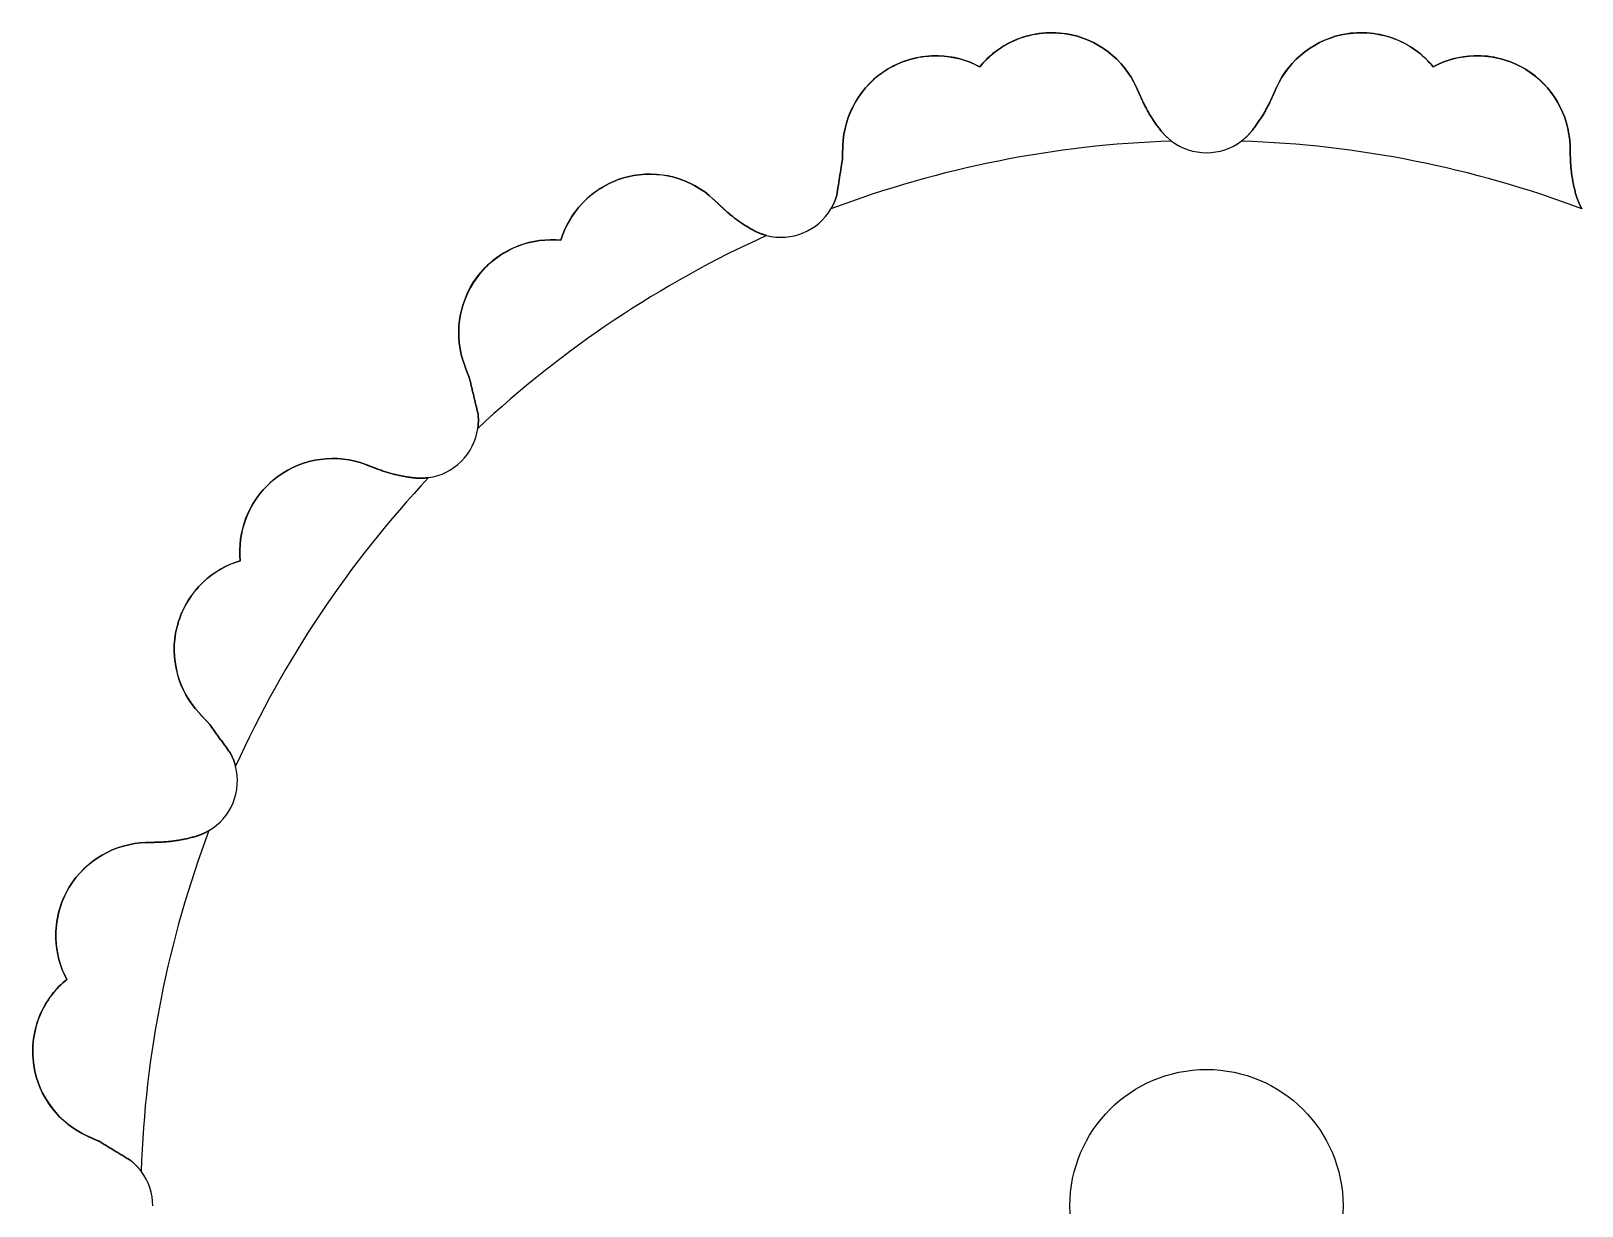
# Model space of a CAD drawing. Header units: millimetres. Extents: x -34.4 to 34.4, y -34.4 to 34.4.
# Drawn here: x -34.42 to 11, y 0 to 34.42 of the extents above; entities that cross this region are included whole.
import ezdxf

# ---------------------------------------------------------------- set-up
doc = ezdxf.new("R2010")
doc.units = ezdxf.units.MM
doc.layers.add('Z24de', color=7, linetype='CONTINUOUS')

msp = doc.modelspace()

# ---------------------------------------------------------------- linework, layer by layer
at = {"layer": 'Z24de'}
for p, q in [((-6.63776, 33.3703, 0.30822), (-6.63776, 33.3703, 2.69178)), ((-6.63776, 33.3703, 0.30822), (-6.63776, 33.3703, 2.69178)), ((6.63776, 33.3703, 0.30822), (6.63776, 33.3703, 2.69178)), ((6.63776, 33.3703, 0.30822), (6.63776, 33.3703, 2.69178)), ((-2.05019, 32.7653, 0.10126), (-2.05019, 32.7653, 2.89874)), ((-2.05019, 32.7653, 0.10126), (-2.05019, 32.7653, 2.89874)), ((2.05019, 32.7653, 0.10126), (2.05019, 32.7653, 2.89874)), ((2.05019, 32.7653, 0.10126), (2.05019, 32.7653, 2.89874)), ((-1.89482, 32.4204, 0.06177), (-1.89482, 32.4204, 2.93823)), ((-1.89482, 32.4204, 0.06177), (-1.89482, 32.4204, 2.93823)), ((1.89482, 32.4204, 0.06177), (1.89482, 32.4204, 2.93823)), ((1.89482, 32.4204, 0.06177), (1.89482, 32.4204, 2.93823)), ((-1.32296, 31.4872, 0.00358), (-1.32296, 31.4872, 2.99642)), ((-1.32296, 31.4872, 0.00358), (-1.32296, 31.4872, 2.99642)), ((1.32296, 31.4872, 0.00358), (1.32296, 31.4872, 2.99642)), ((1.32296, 31.4872, 0.00358), (1.32296, 31.4872, 2.99642)), ((-10.6446, 31.0558, 0.10126), (-10.6446, 31.0558, 2.89874)), ((-10.6446, 31.0558, 0.10126), (-10.6446, 31.0558, 2.89874)), ((10.6446, 31.0558, 0.10126), (10.6446, 31.0558, 2.89874)), ((10.6446, 31.0558, 0.10126), (10.6446, 31.0558, 2.89874)), ((-10.6562, 30.6777, 0.06177), (-10.6562, 30.6777, 2.93823)), ((-10.6562, 30.6777, 0.06177), (-10.6562, 30.6777, 2.93823)), ((10.6562, 30.6777, 0.06177), (10.6562, 30.6777, 2.93823)), ((10.6562, 30.6777, 0.06177), (10.6562, 30.6777, 2.93823)), ((-10.8274, 29.5967, 0.00358), (-10.8274, 29.5967, 2.99642)), ((-10.8274, 29.5967, 0.00358), (-10.8274, 29.5967, 2.99642)), ((10.8274, 29.5967, 0.00358), (10.8274, 29.5967, 2.99642)), ((10.8274, 29.5967, 0.00358), (10.8274, 29.5967, 2.99642)), ((-14.4329, 29.4867, 0.10126), (-14.4329, 29.4867, 2.89874)), ((-14.4329, 29.4867, 0.10126), (-14.4329, 29.4867, 2.89874)), ((-14.1574, 29.2275, 0.06177), (-14.1574, 29.2275, 2.93823)), ((-14.1574, 29.2275, 0.06177), (-14.1574, 29.2275, 2.93823)), ((-18.9027, 28.2899, 0.30822), (-18.9027, 28.2899, 2.69178)), ((-18.9027, 28.2899, 0.30822), (-18.9027, 28.2899, 2.69178)), ((-13.2719, 28.5841, 0.00358), (-13.2719, 28.5841, 2.99642)), ((-13.2719, 28.5841, 0.00358), (-13.2719, 28.5841, 2.99642)), ((-21.7189, 24.6183, 0.10126), (-21.7189, 24.6183, 2.89874)), ((-21.7189, 24.6183, 0.10126), (-21.7189, 24.6183, 2.89874)), ((-21.5849, 24.2646, 0.06177), (-21.5849, 24.2646, 2.93823)), ((-21.5849, 24.2646, 0.06177), (-21.5849, 24.2646, 2.93823)), ((-21.3294, 23.2003, 0.00358), (-21.3294, 23.2003, 2.99642)), ((-21.3294, 23.2003, 0.00358), (-21.3294, 23.2003, 2.99642)), ((-24.6183, 21.7189, 0.10126), (-24.6183, 21.7189, 2.89874)), ((-24.6183, 21.7189, 0.10126), (-24.6183, 21.7189, 2.89874)), ((-24.2646, 21.5849, 0.06177), (-24.2646, 21.5849, 2.93823)), ((-24.2646, 21.5849, 0.06177), (-24.2646, 21.5849, 2.93823)), ((-23.2003, 21.3294, 0.00358), (-23.2003, 21.3294, 2.99642)), ((-23.2003, 21.3294, 0.00358), (-23.2003, 21.3294, 2.99642)), ((-28.2899, 18.9027, 0.30822), (-28.2899, 18.9027, 2.69178)), ((-28.2899, 18.9027, 0.30822), (-28.2899, 18.9027, 2.69178)), ((-29.4867, 14.4329, 0.10126), (-29.4867, 14.4329, 2.89874)), ((-29.4867, 14.4329, 0.10126), (-29.4867, 14.4329, 2.89874)), ((-29.2275, 14.1574, 0.06177), (-29.2275, 14.1574, 2.93823)), ((-29.2275, 14.1574, 0.06177), (-29.2275, 14.1574, 2.93823)), ((-28.5841, 13.2719, 0.00358), (-28.5841, 13.2719, 2.99642)), ((-28.5841, 13.2719, 0.00358), (-28.5841, 13.2719, 2.99642)), ((-31.0558, 10.6446, 0.10126), (-31.0558, 10.6446, 2.89874)), ((-31.0558, 10.6446, 0.10126), (-31.0558, 10.6446, 2.89874)), ((-30.6777, 10.6562, 0.06177), (-30.6777, 10.6562, 2.93823)), ((-30.6777, 10.6562, 0.06177), (-30.6777, 10.6562, 2.93823)), ((-29.5967, 10.8274, 0.00358), (-29.5967, 10.8274, 2.99642)), ((-29.5967, 10.8274, 0.00358), (-29.5967, 10.8274, 2.99642)), ((-33.3703, 6.63776, 0.30822), (-33.3703, 6.63776, 2.69178)), ((-33.3703, 6.63776, 0.30822), (-33.3703, 6.63776, 2.69178)), ((-32.7653, 2.05019, 0.10126), (-32.7653, 2.05019, 2.89874)), ((-32.7653, 2.05019, 0.10126), (-32.7653, 2.05019, 2.89874)), ((-32.4204, 1.89482, 0.06177), (-32.4204, 1.89482, 2.93823)), ((-32.4204, 1.89482, 0.06177), (-32.4204, 1.89482, 2.93823)), ((-31.4872, 1.32296, 0.00358), (-31.4872, 1.32296, 2.99642)), ((-31.4872, 1.32296, 0.00358), (-31.4872, 1.32296, 2.99642))]:
    msp.add_line(p, q, dxfattribs=at)
msp.add_circle((0, 0), 4, dxfattribs=at)
msp.add_circle((0, 0), 4, dxfattribs=at)
msp.add_circle((0, 0), 4, dxfattribs=at)
msp.add_circle((0, 0), 4, dxfattribs=at)
for centre, radius, start, end in [((0, 0), 31.21, 91.8723, 110.628), ((0, 0, 3), 31.21, 91.8723, 110.628), ((0, 0), 31.21, 91.8723, 110.628), ((0, 0, 3), 31.21, 91.8723, 110.628), ((0, 32.549), 1.69635, -126.95, -90), ((0, 32.549, 3), 1.69635, -126.95, -90), ((0, 32.549), 1.69635, -126.95, -90), ((0, 32.549, 3), 1.69635, -126.95, -90), ((0, 32.549, 3), 1.69635, -90, -53.05), ((0, 32.549), 1.69635, -90, -53.05), ((0, 32.549), 1.69635, -90, -53.05), ((0, 32.549, 3), 1.69635, -90, -53.05), ((0, 0), 31.21, 69.3723, 88.1277), ((0, 0, 3), 31.21, 69.3723, 88.1277), ((0, 0, 3), 31.21, 69.3723, 88.1277), ((0, 0), 31.21, 69.3723, 88.1277), ((-12.456, 30.0714, 3), 1.69635, -67.5, -30.55), ((-12.456, 30.0714), 1.69635, -67.5, -30.55), ((-12.456, 30.0714), 1.69635, -67.5, -30.55), ((-12.456, 30.0714, 3), 1.69635, -67.5, -30.55), ((0, 0), 31.21, 114.372, 133.128), ((0, 0, 3), 31.21, 114.372, 133.128), ((0, 0, 3), 31.21, 114.372, 133.128), ((0, 0), 31.21, 114.372, 133.128), ((-12.456, 30.0714, 3), 1.69635, -104.45, -67.5), ((-12.456, 30.0714), 1.69635, -104.45, -67.5), ((-12.456, 30.0714), 1.69635, -104.45, -67.5), ((-12.456, 30.0714, 3), 1.69635, -104.45, -67.5), ((-23.0156, 23.0156), 1.69635, -45, -8.05002), ((-23.0156, 23.0156, 3), 1.69635, -45, -8.05002), ((-23.0156, 23.0156, 3), 1.69635, -45, -8.05002), ((-23.0156, 23.0156), 1.69635, -45, -8.05002), ((-23.0156, 23.0156), 1.69635, -81.95, -45), ((-23.0156, 23.0156, 3), 1.69635, -81.95, -45), ((-23.0156, 23.0156, 3), 1.69635, -81.95, -45), ((-23.0156, 23.0156), 1.69635, -81.95, -45), ((0, 0), 31.21, 136.872, 155.628), ((0, 0, 3), 31.21, 136.872, 155.628), ((0, 0), 31.21, 136.872, 155.628), ((0, 0, 3), 31.21, 136.872, 155.628), ((-30.0714, 12.456), 1.69635, -22.5, 14.45), ((-30.0714, 12.456, 3), 1.69635, -22.5, 14.45), ((-30.0714, 12.456, 3), 1.69635, -22.5, 14.45), ((-30.0714, 12.456), 1.69635, -22.5, 14.45), ((-30.0714, 12.456), 1.69635, -59.45, -22.5), ((-30.0714, 12.456, 3), 1.69635, -59.45, -22.5), ((-30.0714, 12.456, 3), 1.69635, -59.45, -22.5), ((-30.0714, 12.456), 1.69635, -59.45, -22.5), ((0, 0), 31.21, 159.372, 178.128), ((0, 0, 3), 31.21, 159.372, 178.128), ((0, 0), 31.21, 159.372, 178.128), ((0, 0, 3), 31.21, 159.372, 178.128), ((-32.549, 0), 1.69635, 0, 36.95), ((-32.549, 0, 3), 1.69635, 0, 36.95), ((-32.549, 0, 3), 1.69635, 0, 36.95), ((-32.549, 0), 1.69635, 0, 36.95)]:
    msp.add_arc(centre, radius, start, end, dxfattribs=at)
for points, knots in [([(-2.05019, 32.7653, 0.10126), (-2.41693, 33.5916, 0.20689), (-3.20825, 34.2002, 0.37968), (-4.11283, 34.3365, 0.44492), (-4.6306, 34.4184, 0.48375), (-5.17643, 34.3441, 0.4848), (-5.65356, 34.1266, 0.44756), (-6.03697, 33.9534, 0.41847), (-6.37555, 33.6914, 0.36678), (-6.63776, 33.3703, 0.30822)], [0, 0, 0, 0, 0.490877, 0.490877, 0.490877, 0.773368, 0.773368, 0.773368, 1, 1, 1, 1]), ([(-2.05019, 32.7653, 0.10126), (-2.41693, 33.5916, 0.20689), (-3.20825, 34.2002, 0.37968), (-4.11283, 34.3365, 0.44492), (-4.6306, 34.4184, 0.48375), (-5.17643, 34.3441, 0.4848), (-5.65356, 34.1266, 0.44756), (-6.03697, 33.9534, 0.41847), (-6.37555, 33.6914, 0.36678), (-6.63776, 33.3703, 0.30822)], [0, 0, 0, 0, 0.490877, 0.490877, 0.490877, 0.773368, 0.773368, 0.773368, 1, 1, 1, 1]), ([(-6.63776, 33.3703, 2.69178), (-6.37282, 33.6948, 2.6326), (-6.02986, 33.9588, 2.58046), (-5.64153, 34.132, 2.55153), (-5.16821, 34.3449, 2.51526), (-4.62846, 34.4173, 2.51659), (-4.11611, 34.337, 2.55484), (-3.2102, 34.2017, 2.61991), (-2.41736, 33.5926, 2.79298), (-2.05019, 32.7653, 2.89874)], [0, 0, 0, 0, 0.228967, 0.228967, 0.228967, 0.508484, 0.508484, 0.508484, 1, 1, 1, 1]), ([(-6.63776, 33.3703, 2.69178), (-6.37282, 33.6948, 2.6326), (-6.02986, 33.9588, 2.58046), (-5.64153, 34.132, 2.55153), (-5.16821, 34.3449, 2.51526), (-4.62846, 34.4173, 2.51659), (-4.11611, 34.337, 2.55484), (-3.2102, 34.2017, 2.61991), (-2.41736, 33.5926, 2.79298), (-2.05019, 32.7653, 2.89874)], [0, 0, 0, 0, 0.228967, 0.228967, 0.228967, 0.508484, 0.508484, 0.508484, 1, 1, 1, 1]), ([(2.05019, 32.7653, 2.89874), (2.41693, 33.5916, 2.79311), (3.20825, 34.2002, 2.62032), (4.11283, 34.3365, 2.55508), (4.6306, 34.4184, 2.51625), (5.17643, 34.3441, 2.5152), (5.65356, 34.1266, 2.55244), (6.03697, 33.9534, 2.58153), (6.37555, 33.6914, 2.63322), (6.63776, 33.3703, 2.69178)], [0, 0, 0, 0, 0.490877, 0.490877, 0.490877, 0.773368, 0.773368, 0.773368, 1, 1, 1, 1]), ([(2.05019, 32.7653, 2.89874), (2.41693, 33.5916, 2.79311), (3.20825, 34.2002, 2.62032), (4.11283, 34.3365, 2.55508), (4.6306, 34.4184, 2.51625), (5.17643, 34.3441, 2.5152), (5.65356, 34.1266, 2.55244), (6.03697, 33.9534, 2.58153), (6.37555, 33.6914, 2.63322), (6.63776, 33.3703, 2.69178)], [0, 0, 0, 0, 0.490877, 0.490877, 0.490877, 0.773368, 0.773368, 0.773368, 1, 1, 1, 1]), ([(6.63776, 33.3703, 0.30822), (6.37282, 33.6948, 0.3674), (6.02986, 33.9588, 0.41954), (5.64153, 34.132, 0.44847), (5.16821, 34.3449, 0.48474), (4.62846, 34.4173, 0.48341), (4.11611, 34.337, 0.44516), (3.2102, 34.2017, 0.38009), (2.41736, 33.5926, 0.20702), (2.05019, 32.7653, 0.10126)], [0, 0, 0, 0, 0.228967, 0.228967, 0.228967, 0.508484, 0.508484, 0.508484, 1, 1, 1, 1]), ([(6.63776, 33.3703, 0.30822), (6.37282, 33.6948, 0.3674), (6.02986, 33.9588, 0.41954), (5.64153, 34.132, 0.44847), (5.16821, 34.3449, 0.48474), (4.62846, 34.4173, 0.48341), (4.11611, 34.337, 0.44516), (3.2102, 34.2017, 0.38009), (2.41736, 33.5926, 0.20702), (2.05019, 32.7653, 0.10126)], [0, 0, 0, 0, 0.228967, 0.228967, 0.228967, 0.508484, 0.508484, 0.508484, 1, 1, 1, 1]), ([(-10.6446, 31.0558, 2.89874), (-10.622, 31.9595, 2.79311), (-10.1238, 32.8246, 2.62032), (-9.34025, 33.2967, 2.55508), (-8.89323, 33.5705, 2.51625), (-8.3605, 33.7107, 2.5152), (-7.83649, 33.6924, 2.55244), (-7.41595, 33.6791, 2.58153), (-7.00291, 33.5667, 2.63322), (-6.63776, 33.3703, 2.69178)], [0, 0, 0, 0, 0.490877, 0.490877, 0.490877, 0.773368, 0.773368, 0.773368, 1, 1, 1, 1]), ([(-10.6446, 31.0558, 2.89874), (-10.622, 31.9595, 2.79311), (-10.1238, 32.8246, 2.62032), (-9.34025, 33.2967, 2.55508), (-8.89323, 33.5705, 2.51625), (-8.3605, 33.7107, 2.5152), (-7.83649, 33.6924, 2.55244), (-7.41595, 33.6791, 2.58153), (-7.00291, 33.5667, 2.63322), (-6.63776, 33.3703, 2.69178)], [0, 0, 0, 0, 0.490877, 0.490877, 0.490877, 0.773368, 0.773368, 0.773368, 1, 1, 1, 1]), ([(-6.63776, 33.3703, 0.30822), (-7.00672, 33.5687, 0.3674), (-7.42461, 33.6814, 0.41954), (-7.84967, 33.6928, 0.44847), (-8.36843, 33.7084, 0.48474), (-8.89481, 33.5687, 0.48341), (-9.33742, 33.2984, 0.44516), (-10.1226, 32.8267, 0.38009), (-10.622, 31.9606, 0.20702), (-10.6446, 31.0558, 0.10126)], [0, 0, 0, 0, 0.228967, 0.228967, 0.228967, 0.508484, 0.508484, 0.508484, 1, 1, 1, 1]), ([(-6.63776, 33.3703, 0.30822), (-7.00672, 33.5687, 0.3674), (-7.42461, 33.6814, 0.41954), (-7.84967, 33.6928, 0.44847), (-8.36843, 33.7084, 0.48474), (-8.89481, 33.5687, 0.48341), (-9.33742, 33.2984, 0.44516), (-10.1226, 32.8267, 0.38009), (-10.622, 31.9606, 0.20702), (-10.6446, 31.0558, 0.10126)], [0, 0, 0, 0, 0.228967, 0.228967, 0.228967, 0.508484, 0.508484, 0.508484, 1, 1, 1, 1]), ([(10.6446, 31.0558, 0.10126), (10.622, 31.9595, 0.20689), (10.1238, 32.8246, 0.37968), (9.34025, 33.2967, 0.44492), (8.89323, 33.5705, 0.48375), (8.3605, 33.7107, 0.4848), (7.83649, 33.6924, 0.44756), (7.41595, 33.6791, 0.41847), (7.00291, 33.5667, 0.36678), (6.63776, 33.3703, 0.30822)], [0, 0, 0, 0, 0.490877, 0.490877, 0.490877, 0.773368, 0.773368, 0.773368, 1, 1, 1, 1]), ([(10.6446, 31.0558, 0.10126), (10.622, 31.9595, 0.20689), (10.1238, 32.8246, 0.37968), (9.34025, 33.2967, 0.44492), (8.89323, 33.5705, 0.48375), (8.3605, 33.7107, 0.4848), (7.83649, 33.6924, 0.44756), (7.41595, 33.6791, 0.41847), (7.00291, 33.5667, 0.36678), (6.63776, 33.3703, 0.30822)], [0, 0, 0, 0, 0.490877, 0.490877, 0.490877, 0.773368, 0.773368, 0.773368, 1, 1, 1, 1]), ([(6.63776, 33.3703, 2.69178), (7.00672, 33.5687, 2.6326), (7.42461, 33.6814, 2.58046), (7.84967, 33.6928, 2.55153), (8.36843, 33.7084, 2.51526), (8.89481, 33.5687, 2.51659), (9.33742, 33.2984, 2.55484), (10.1226, 32.8267, 2.61991), (10.622, 31.9606, 2.79298), (10.6446, 31.0558, 2.89874)], [0, 0, 0, 0, 0.228967, 0.228967, 0.228967, 0.508484, 0.508484, 0.508484, 1, 1, 1, 1]), ([(6.63776, 33.3703, 2.69178), (7.00672, 33.5687, 2.6326), (7.42461, 33.6814, 2.58046), (7.84967, 33.6928, 2.55153), (8.36843, 33.7084, 2.51526), (8.89481, 33.5687, 2.51659), (9.33742, 33.2984, 2.55484), (10.1226, 32.8267, 2.61991), (10.622, 31.9606, 2.79298), (10.6446, 31.0558, 2.89874)], [0, 0, 0, 0, 0.228967, 0.228967, 0.228967, 0.508484, 0.508484, 0.508484, 1, 1, 1, 1]), ([(-18.9027, 28.2899, 2.69178), (-18.7822, 28.6912, 2.6326), (-18.5663, 29.0663, 2.58046), (-18.2739, 29.375, 2.55153), (-17.918, 29.7528, 2.51526), (-17.4471, 30.0262, 2.51659), (-16.943, 30.1481, 2.55484), (-16.0542, 30.3697, 2.61991), (-15.0887, 30.1104, 2.79298), (-14.4329, 29.4867, 2.89874)], [0, 0, 0, 0, 0.228967, 0.228967, 0.228967, 0.508484, 0.508484, 0.508484, 1, 1, 1, 1]), ([(-18.9027, 28.2899, 2.69178), (-18.7822, 28.6912, 2.6326), (-18.5663, 29.0663, 2.58046), (-18.2739, 29.375, 2.55153), (-17.918, 29.7528, 2.51526), (-17.4471, 30.0262, 2.51659), (-16.943, 30.1481, 2.55484), (-16.0542, 30.3697, 2.61991), (-15.0887, 30.1104, 2.79298), (-14.4329, 29.4867, 2.89874)], [0, 0, 0, 0, 0.228967, 0.228967, 0.228967, 0.508484, 0.508484, 0.508484, 1, 1, 1, 1]), ([(-14.4329, 29.4867, 0.10126), (-15.0879, 30.1096, 0.20689), (-16.0519, 30.3691, 0.37968), (-16.9398, 30.1489, 0.44492), (-17.4495, 30.0264, 0.48375), (-17.9253, 29.7488, 0.4848), (-18.2829, 29.3654, 0.44756), (-18.5708, 29.0586, 0.41847), (-18.7834, 28.687, 0.36678), (-18.9027, 28.2899, 0.30822)], [0, 0, 0, 0, 0.490877, 0.490877, 0.490877, 0.773368, 0.773368, 0.773368, 1, 1, 1, 1]), ([(-14.4329, 29.4867, 0.10126), (-15.0879, 30.1096, 0.20689), (-16.0519, 30.3691, 0.37968), (-16.9398, 30.1489, 0.44492), (-17.4495, 30.0264, 0.48375), (-17.9253, 29.7488, 0.4848), (-18.2829, 29.3654, 0.44756), (-18.5708, 29.0586, 0.41847), (-18.7834, 28.687, 0.36678), (-18.9027, 28.2899, 0.30822)], [0, 0, 0, 0, 0.490877, 0.490877, 0.490877, 0.773368, 0.773368, 0.773368, 1, 1, 1, 1]), ([(-18.9027, 28.2899, 0.30822), (-19.3196, 28.3321, 0.3674), (-19.7488, 28.2763, 0.41954), (-20.1458, 28.1242, 0.44847), (-20.6311, 27.94, 0.48474), (-21.0639, 27.6096, 0.48341), (-21.3694, 27.1905, 0.44516), (-21.9143, 26.4542, 0.38009), (-22.0442, 25.4629, 0.20702), (-21.7189, 24.6183, 0.10126)], [0, 0, 0, 0, 0.228967, 0.228967, 0.228967, 0.508484, 0.508484, 0.508484, 1, 1, 1, 1]), ([(-18.9027, 28.2899, 0.30822), (-19.3196, 28.3321, 0.3674), (-19.7488, 28.2763, 0.41954), (-20.1458, 28.1242, 0.44847), (-20.6311, 27.94, 0.48474), (-21.0639, 27.6096, 0.48341), (-21.3694, 27.1905, 0.44516), (-21.9143, 26.4542, 0.38009), (-22.0442, 25.4629, 0.20702), (-21.7189, 24.6183, 0.10126)], [0, 0, 0, 0, 0.228967, 0.228967, 0.228967, 0.508484, 0.508484, 0.508484, 1, 1, 1, 1]), ([(-21.7189, 24.6183, 2.89874), (-22.0438, 25.4618, 2.79311), (-21.9146, 26.4518, 2.62032), (-21.3714, 27.1878, 2.55508), (-21.0631, 27.6118, 2.51625), (-20.6246, 27.9452, 2.5152), (-20.1335, 28.1288, 2.55244), (-19.7399, 28.2774, 2.58153), (-19.3153, 28.3316, 2.63322), (-18.9027, 28.2899, 2.69178)], [0, 0, 0, 0, 0.490877, 0.490877, 0.490877, 0.773368, 0.773368, 0.773368, 1, 1, 1, 1]), ([(-21.7189, 24.6183, 2.89874), (-22.0438, 25.4618, 2.79311), (-21.9146, 26.4518, 2.62032), (-21.3714, 27.1878, 2.55508), (-21.0631, 27.6118, 2.51625), (-20.6246, 27.9452, 2.5152), (-20.1335, 28.1288, 2.55244), (-19.7399, 28.2774, 2.58153), (-19.3153, 28.3316, 2.63322), (-18.9027, 28.2899, 2.69178)], [0, 0, 0, 0, 0.490877, 0.490877, 0.490877, 0.773368, 0.773368, 0.773368, 1, 1, 1, 1]), ([(-28.2899, 18.9027, 2.69178), (-28.3321, 19.3196, 2.6326), (-28.2763, 19.7488, 2.58046), (-28.1242, 20.1458, 2.55153), (-27.94, 20.6311, 2.51526), (-27.6096, 21.0639, 2.51659), (-27.1905, 21.3694, 2.55484), (-26.4542, 21.9143, 2.61991), (-25.4629, 22.0442, 2.79298), (-24.6183, 21.7189, 2.89874)], [0, 0, 0, 0, 0.228967, 0.228967, 0.228967, 0.508484, 0.508484, 0.508484, 1, 1, 1, 1]), ([(-28.2899, 18.9027, 2.69178), (-28.3321, 19.3196, 2.6326), (-28.2763, 19.7488, 2.58046), (-28.1242, 20.1458, 2.55153), (-27.94, 20.6311, 2.51526), (-27.6096, 21.0639, 2.51659), (-27.1905, 21.3694, 2.55484), (-26.4542, 21.9143, 2.61991), (-25.4629, 22.0442, 2.79298), (-24.6183, 21.7189, 2.89874)], [0, 0, 0, 0, 0.228967, 0.228967, 0.228967, 0.508484, 0.508484, 0.508484, 1, 1, 1, 1]), ([(-24.6183, 21.7189, 0.10126), (-25.4618, 22.0438, 0.20689), (-26.4518, 21.9146, 0.37968), (-27.1878, 21.3714, 0.44492), (-27.6118, 21.0631, 0.48375), (-27.9452, 20.6246, 0.4848), (-28.1288, 20.1335, 0.44756), (-28.2774, 19.7399, 0.41847), (-28.3316, 19.3153, 0.36678), (-28.2899, 18.9027, 0.30822)], [0, 0, 0, 0, 0.490877, 0.490877, 0.490877, 0.773368, 0.773368, 0.773368, 1, 1, 1, 1]), ([(-24.6183, 21.7189, 0.10126), (-25.4618, 22.0438, 0.20689), (-26.4518, 21.9146, 0.37968), (-27.1878, 21.3714, 0.44492), (-27.6118, 21.0631, 0.48375), (-27.9452, 20.6246, 0.4848), (-28.1288, 20.1335, 0.44756), (-28.2774, 19.7399, 0.41847), (-28.3316, 19.3153, 0.36678), (-28.2899, 18.9027, 0.30822)], [0, 0, 0, 0, 0.490877, 0.490877, 0.490877, 0.773368, 0.773368, 0.773368, 1, 1, 1, 1]), ([(-28.2899, 18.9027, 0.30822), (-28.6912, 18.7822, 0.3674), (-29.0663, 18.5663, 0.41954), (-29.375, 18.2739, 0.44847), (-29.7528, 17.918, 0.48474), (-30.0262, 17.4471, 0.48341), (-30.1481, 16.943, 0.44516), (-30.3697, 16.0542, 0.38009), (-30.1104, 15.0887, 0.20702), (-29.4867, 14.4329, 0.10126)], [0, 0, 0, 0, 0.228967, 0.228967, 0.228967, 0.508484, 0.508484, 0.508484, 1, 1, 1, 1]), ([(-28.2899, 18.9027, 0.30822), (-28.6912, 18.7822, 0.3674), (-29.0663, 18.5663, 0.41954), (-29.375, 18.2739, 0.44847), (-29.7528, 17.918, 0.48474), (-30.0262, 17.4471, 0.48341), (-30.1481, 16.943, 0.44516), (-30.3697, 16.0542, 0.38009), (-30.1104, 15.0887, 0.20702), (-29.4867, 14.4329, 0.10126)], [0, 0, 0, 0, 0.228967, 0.228967, 0.228967, 0.508484, 0.508484, 0.508484, 1, 1, 1, 1]), ([(-29.4867, 14.4329, 2.89874), (-30.1096, 15.0879, 2.79311), (-30.3691, 16.0519, 2.62032), (-30.1489, 16.9398, 2.55508), (-30.0264, 17.4495, 2.51625), (-29.7488, 17.9253, 2.5152), (-29.3654, 18.2829, 2.55244), (-29.0586, 18.5708, 2.58153), (-28.687, 18.7834, 2.63322), (-28.2899, 18.9027, 2.69178)], [0, 0, 0, 0, 0.490877, 0.490877, 0.490877, 0.773368, 0.773368, 0.773368, 1, 1, 1, 1]), ([(-29.4867, 14.4329, 2.89874), (-30.1096, 15.0879, 2.79311), (-30.3691, 16.0519, 2.62032), (-30.1489, 16.9398, 2.55508), (-30.0264, 17.4495, 2.51625), (-29.7488, 17.9253, 2.5152), (-29.3654, 18.2829, 2.55244), (-29.0586, 18.5708, 2.58153), (-28.687, 18.7834, 2.63322), (-28.2899, 18.9027, 2.69178)], [0, 0, 0, 0, 0.490877, 0.490877, 0.490877, 0.773368, 0.773368, 0.773368, 1, 1, 1, 1]), ([(-31.0558, 10.6446, 0.10126), (-31.9595, 10.622, 0.20689), (-32.8246, 10.1238, 0.37968), (-33.2967, 9.34025, 0.44492), (-33.5705, 8.89323, 0.48375), (-33.7107, 8.3605, 0.4848), (-33.6924, 7.83649, 0.44756), (-33.6791, 7.41595, 0.41847), (-33.5667, 7.00291, 0.36678), (-33.3703, 6.63776, 0.30822)], [0, 0, 0, 0, 0.490877, 0.490877, 0.490877, 0.773368, 0.773368, 0.773368, 1, 1, 1, 1]), ([(-31.0558, 10.6446, 0.10126), (-31.9595, 10.622, 0.20689), (-32.8246, 10.1238, 0.37968), (-33.2967, 9.34025, 0.44492), (-33.5705, 8.89323, 0.48375), (-33.7107, 8.3605, 0.4848), (-33.6924, 7.83649, 0.44756), (-33.6791, 7.41595, 0.41847), (-33.5667, 7.00291, 0.36678), (-33.3703, 6.63776, 0.30822)], [0, 0, 0, 0, 0.490877, 0.490877, 0.490877, 0.773368, 0.773368, 0.773368, 1, 1, 1, 1]), ([(-33.3703, 6.63776, 2.69178), (-33.5687, 7.00672, 2.6326), (-33.6814, 7.42461, 2.58046), (-33.6928, 7.84967, 2.55153), (-33.7084, 8.36843, 2.51526), (-33.5687, 8.89481, 2.51659), (-33.2984, 9.33742, 2.55484), (-32.8267, 10.1226, 2.61991), (-31.9606, 10.622, 2.79298), (-31.0558, 10.6446, 2.89874)], [0, 0, 0, 0, 0.228967, 0.228967, 0.228967, 0.508484, 0.508484, 0.508484, 1, 1, 1, 1]), ([(-33.3703, 6.63776, 2.69178), (-33.5687, 7.00672, 2.6326), (-33.6814, 7.42461, 2.58046), (-33.6928, 7.84967, 2.55153), (-33.7084, 8.36843, 2.51526), (-33.5687, 8.89481, 2.51659), (-33.2984, 9.33742, 2.55484), (-32.8267, 10.1226, 2.61991), (-31.9606, 10.622, 2.79298), (-31.0558, 10.6446, 2.89874)], [0, 0, 0, 0, 0.228967, 0.228967, 0.228967, 0.508484, 0.508484, 0.508484, 1, 1, 1, 1]), ([(-32.7653, 2.05019, 2.89874), (-33.5916, 2.41693, 2.79311), (-34.2002, 3.20825, 2.62032), (-34.3365, 4.11283, 2.55508), (-34.4184, 4.6306, 2.51625), (-34.3441, 5.17643, 2.5152), (-34.1266, 5.65356, 2.55244), (-33.9534, 6.03697, 2.58153), (-33.6914, 6.37555, 2.63322), (-33.3703, 6.63776, 2.69178)], [0, 0, 0, 0, 0.490877, 0.490877, 0.490877, 0.773368, 0.773368, 0.773368, 1, 1, 1, 1]), ([(-32.7653, 2.05019, 2.89874), (-33.5916, 2.41693, 2.79311), (-34.2002, 3.20825, 2.62032), (-34.3365, 4.11283, 2.55508), (-34.4184, 4.6306, 2.51625), (-34.3441, 5.17643, 2.5152), (-34.1266, 5.65356, 2.55244), (-33.9534, 6.03697, 2.58153), (-33.6914, 6.37555, 2.63322), (-33.3703, 6.63776, 2.69178)], [0, 0, 0, 0, 0.490877, 0.490877, 0.490877, 0.773368, 0.773368, 0.773368, 1, 1, 1, 1]), ([(-33.3703, 6.63776, 0.30822), (-33.6948, 6.37282, 0.3674), (-33.9588, 6.02986, 0.41954), (-34.132, 5.64153, 0.44847), (-34.3449, 5.16821, 0.48474), (-34.4173, 4.62846, 0.48341), (-34.337, 4.11611, 0.44516), (-34.2017, 3.2102, 0.38009), (-33.5926, 2.41736, 0.20702), (-32.7653, 2.05019, 0.10126)], [0, 0, 0, 0, 0.228967, 0.228967, 0.228967, 0.508484, 0.508484, 0.508484, 1, 1, 1, 1]), ([(-33.3703, 6.63776, 0.30822), (-33.6948, 6.37282, 0.3674), (-33.9588, 6.02986, 0.41954), (-34.132, 5.64153, 0.44847), (-34.3449, 5.16821, 0.48474), (-34.4173, 4.62846, 0.48341), (-34.337, 4.11611, 0.44516), (-34.2017, 3.2102, 0.38009), (-33.5926, 2.41736, 0.20702), (-32.7653, 2.05019, 0.10126)], [0, 0, 0, 0, 0.228967, 0.228967, 0.228967, 0.508484, 0.508484, 0.508484, 1, 1, 1, 1])]:
    msp.add_open_spline(points, degree=3, knots=knots, dxfattribs=at)
for points in [[(-1.89482, 32.4204, 0.06177), (-1.97261, 32.5931, 0.07907), (-2.05019, 32.7653, 0.10126)], [(-1.89482, 32.4204, 0.06177), (-1.97261, 32.5931, 0.07907), (-2.05019, 32.7653, 0.10126)], [(-2.05019, 32.7653, 2.89874), (-1.97261, 32.5931, 2.92093), (-1.89482, 32.4204, 2.93823)], [(-2.05019, 32.7653, 2.89874), (-1.97261, 32.5931, 2.92093), (-1.89482, 32.4204, 2.93823)], [(2.05019, 32.7653, 2.89874), (1.97261, 32.5931, 2.92093), (1.89482, 32.4204, 2.93823)], [(1.89482, 32.4204, 0.06177), (1.97261, 32.5931, 0.07907), (2.05019, 32.7653, 0.10126)], [(1.89482, 32.4204, 0.06177), (1.97261, 32.5931, 0.07907), (2.05019, 32.7653, 0.10126)], [(2.05019, 32.7653, 2.89874), (1.97261, 32.5931, 2.92093), (1.89482, 32.4204, 2.93823)], [(-1.32296, 31.4872, 0.00358), (-1.66912, 31.9195, 0.01283), (-1.89482, 32.4204, 0.06177)], [(-1.89482, 32.4204, 2.93823), (-1.66912, 31.9195, 2.98717), (-1.32296, 31.4872, 2.99642)], [(-1.32296, 31.4872, 0.00358), (-1.66912, 31.9195, 0.01283), (-1.89482, 32.4204, 0.06177)], [(-1.89482, 32.4204, 2.93823), (-1.66912, 31.9195, 2.98717), (-1.32296, 31.4872, 2.99642)], [(1.89482, 32.4204, 2.93823), (1.66912, 31.9195, 2.98717), (1.32296, 31.4872, 2.99642)], [(1.32296, 31.4872, 0.00358), (1.66912, 31.9195, 0.01283), (1.89482, 32.4204, 0.06177)], [(1.89482, 32.4204, 2.93823), (1.66912, 31.9195, 2.98717), (1.32296, 31.4872, 2.99642)], [(1.32296, 31.4872, 0.00358), (1.66912, 31.9195, 0.01283), (1.89482, 32.4204, 0.06177)], [(-1.01973, 31.1934), (-1.18975, 31.3214, -0.00021), (-1.32296, 31.4872, 0.00358)], [(-1.01973, 31.1934, 3), (-1.18975, 31.3214, 3.00021), (-1.32296, 31.4872, 2.99642)], [(-1.01973, 31.1934), (-1.18975, 31.3214, -0.00021), (-1.32296, 31.4872, 0.00358)], [(-1.01973, 31.1934, 3), (-1.18975, 31.3214, 3.00021), (-1.32296, 31.4872, 2.99642)], [(1.32296, 31.4872, 2.99642), (1.18975, 31.3214, 3.00021), (1.01973, 31.1934, 3)], [(1.01973, 31.1934), (1.18975, 31.3214, -0.00021), (1.32296, 31.4872, 0.00358)], [(1.32296, 31.4872, 2.99642), (1.18975, 31.3214, 3.00021), (1.01973, 31.1934, 3)], [(1.01973, 31.1934), (1.18975, 31.3214, -0.00021), (1.32296, 31.4872, 0.00358)], [(-10.6562, 30.6777, 0.06177), (-10.6586, 30.8674, 0.07942), (-10.6446, 31.0558, 0.10126)], [(-10.6446, 31.0558, 2.89874), (-10.6586, 30.8674, 2.92058), (-10.6562, 30.6777, 2.93823)], [(-10.6562, 30.6777, 0.06177), (-10.6586, 30.8674, 0.07942), (-10.6446, 31.0558, 0.10126)], [(-10.6446, 31.0558, 2.89874), (-10.6586, 30.8674, 2.92058), (-10.6562, 30.6777, 2.93823)], [(10.6446, 31.0558, 2.89874), (10.6504, 30.867, 2.92093), (10.6562, 30.6777, 2.93823)], [(10.6562, 30.6777, 0.06177), (10.6504, 30.867, 0.07907), (10.6446, 31.0558, 0.10126)], [(10.6562, 30.6777, 0.06177), (10.6504, 30.867, 0.07907), (10.6446, 31.0558, 0.10126)], [(10.6446, 31.0558, 2.89874), (10.6504, 30.867, 2.92093), (10.6562, 30.6777, 2.93823)], [(-10.8274, 29.5967, 0.00358), (-10.7416, 30.1381, 0.01474), (-10.6562, 30.6777, 0.06177)], [(-10.6562, 30.6777, 2.93823), (-10.7416, 30.1381, 2.98526), (-10.8274, 29.5967, 2.99642)], [(-10.8274, 29.5967, 0.00358), (-10.7416, 30.1381, 0.01474), (-10.6562, 30.6777, 0.06177)], [(-10.6562, 30.6777, 2.93823), (-10.7416, 30.1381, 2.98526), (-10.8274, 29.5967, 2.99642)], [(10.6562, 30.6777, 2.93823), (10.673, 30.1285, 2.98717), (10.8274, 29.5967, 2.99642)], [(10.8274, 29.5967, 0.00358), (10.673, 30.1285, 0.01283), (10.6562, 30.6777, 0.06177)], [(10.8274, 29.5967, 0.00358), (10.673, 30.1285, 0.01283), (10.6562, 30.6777, 0.06177)], [(10.6562, 30.6777, 2.93823), (10.673, 30.1285, 2.98717), (10.8274, 29.5967, 2.99642)], [(-10.9951, 29.2092), (-10.887, 29.3925, -0.00021), (-10.8274, 29.5967, 0.00358)], [(-10.8274, 29.5967, 2.99642), (-10.887, 29.3925, 3.00021), (-10.9951, 29.2092, 3)], [(-10.8274, 29.5967, 2.99642), (-10.887, 29.3925, 3.00021), (-10.9951, 29.2092, 3)], [(-10.9951, 29.2092), (-10.887, 29.3925, -0.00021), (-10.8274, 29.5967, 0.00358)], [(10.9951, 29.2092, 3), (10.887, 29.3925, 3.00021), (10.8274, 29.5967, 2.99642)], [(10.8274, 29.5967, 0.00358), (10.887, 29.3925, -0.00021), (10.9951, 29.2092)], [(10.9951, 29.2092, 3), (10.887, 29.3925, 3.00021), (10.8274, 29.5967, 2.99642)], [(10.8274, 29.5967, 0.00358), (10.887, 29.3925, -0.00021), (10.9951, 29.2092)], [(-14.4329, 29.4867, 2.89874), (-14.2953, 29.3572, 2.92093), (-14.1574, 29.2275, 2.93823)], [(-14.1574, 29.2275, 0.06177), (-14.2953, 29.3572, 0.07907), (-14.4329, 29.4867, 0.10126)], [(-14.1574, 29.2275, 0.06177), (-14.2953, 29.3572, 0.07907), (-14.4329, 29.4867, 0.10126)], [(-14.4329, 29.4867, 2.89874), (-14.2953, 29.3572, 2.92093), (-14.1574, 29.2275, 2.93823)], [(-13.2719, 28.5841, 0.00358), (-13.7571, 28.851, 0.01283), (-14.1574, 29.2275, 0.06177)], [(-14.1574, 29.2275, 2.93823), (-13.7571, 28.851, 2.98717), (-13.2719, 28.5841, 2.99642)], [(-14.1574, 29.2275, 2.93823), (-13.7571, 28.851, 2.98717), (-13.2719, 28.5841, 2.99642)], [(-13.2719, 28.5841, 0.00358), (-13.7571, 28.851, 0.01283), (-14.1574, 29.2275, 0.06177)], [(-12.8793, 28.4287, 3), (-13.0854, 28.4819, 3.00021), (-13.2719, 28.5841, 2.99642)], [(-13.2719, 28.5841, 0.00358), (-13.0854, 28.4819, -0.00021), (-12.8793, 28.4287)], [(-12.8793, 28.4287, 3), (-13.0854, 28.4819, 3.00021), (-13.2719, 28.5841, 2.99642)], [(-13.2719, 28.5841, 0.00358), (-13.0854, 28.4819, -0.00021), (-12.8793, 28.4287)], [(-21.7189, 24.6183, 2.89874), (-21.6597, 24.4389, 2.92058), (-21.5849, 24.2646, 2.93823)], [(-21.5849, 24.2646, 0.06177), (-21.6597, 24.4389, 0.07942), (-21.7189, 24.6183, 0.10126)], [(-21.5849, 24.2646, 0.06177), (-21.6597, 24.4389, 0.07942), (-21.7189, 24.6183, 0.10126)], [(-21.7189, 24.6183, 2.89874), (-21.6597, 24.4389, 2.92058), (-21.5849, 24.2646, 2.93823)], [(-21.5849, 24.2646, 2.93823), (-21.4573, 23.7334, 2.98526), (-21.3294, 23.2003, 2.99642)], [(-21.3294, 23.2003, 0.00358), (-21.4573, 23.7334, 0.01474), (-21.5849, 24.2646, 0.06177)], [(-21.3294, 23.2003, 0.00358), (-21.4573, 23.7334, 0.01474), (-21.5849, 24.2646, 0.06177)], [(-21.5849, 24.2646, 2.93823), (-21.4573, 23.7334, 2.98526), (-21.3294, 23.2003, 2.99642)], [(-21.3294, 23.2003, 2.99642), (-21.3063, 22.9889, 3.00021), (-21.336, 22.7781, 3)], [(-21.336, 22.7781), (-21.3063, 22.9889, -0.00021), (-21.3294, 23.2003, 0.00358)], [(-21.3294, 23.2003, 2.99642), (-21.3063, 22.9889, 3.00021), (-21.336, 22.7781, 3)], [(-21.336, 22.7781), (-21.3063, 22.9889, -0.00021), (-21.3294, 23.2003, 0.00358)], [(-24.2646, 21.5849, 0.06177), (-24.4417, 21.652, 0.07907), (-24.6183, 21.7189, 0.10126)], [(-24.6183, 21.7189, 2.89874), (-24.4417, 21.652, 2.92093), (-24.2646, 21.5849, 2.93823)], [(-24.2646, 21.5849, 0.06177), (-24.4417, 21.652, 0.07907), (-24.6183, 21.7189, 0.10126)], [(-24.6183, 21.7189, 2.89874), (-24.4417, 21.652, 2.92093), (-24.2646, 21.5849, 2.93823)], [(-23.2003, 21.3294, 0.00358), (-23.7507, 21.3902, 0.01283), (-24.2646, 21.5849, 0.06177)], [(-24.2646, 21.5849, 2.93823), (-23.7507, 21.3902, 2.98717), (-23.2003, 21.3294, 2.99642)], [(-23.2003, 21.3294, 0.00358), (-23.7507, 21.3902, 0.01283), (-24.2646, 21.5849, 0.06177)], [(-24.2646, 21.5849, 2.93823), (-23.7507, 21.3902, 2.98717), (-23.2003, 21.3294, 2.99642)], [(-22.7781, 21.336, 3), (-22.9889, 21.3063, 3.00021), (-23.2003, 21.3294, 2.99642)], [(-23.2003, 21.3294, 0.00358), (-22.9889, 21.3063, -0.00021), (-22.7781, 21.336)], [(-23.2003, 21.3294, 0.00358), (-22.9889, 21.3063, -0.00021), (-22.7781, 21.336)], [(-22.7781, 21.336, 3), (-22.9889, 21.3063, 3.00021), (-23.2003, 21.3294, 2.99642)], [(-29.2275, 14.1574, 0.06177), (-29.3633, 14.2898, 0.07942), (-29.4867, 14.4329, 0.10126)], [(-29.4867, 14.4329, 2.89874), (-29.3633, 14.2898, 2.92058), (-29.2275, 14.1574, 2.93823)], [(-29.2275, 14.1574, 0.06177), (-29.3633, 14.2898, 0.07942), (-29.4867, 14.4329, 0.10126)], [(-29.4867, 14.4329, 2.89874), (-29.3633, 14.2898, 2.92058), (-29.2275, 14.1574, 2.93823)], [(-28.5841, 13.2719, 0.00358), (-28.9064, 13.7154, 0.01474), (-29.2275, 14.1574, 0.06177)], [(-29.2275, 14.1574, 2.93823), (-28.9064, 13.7154, 2.98526), (-28.5841, 13.2719, 2.99642)], [(-28.5841, 13.2719, 0.00358), (-28.9064, 13.7154, 0.01474), (-29.2275, 14.1574, 0.06177)], [(-29.2275, 14.1574, 2.93823), (-28.9064, 13.7154, 2.98526), (-28.5841, 13.2719, 2.99642)], [(-28.4287, 12.8793), (-28.4819, 13.0854, -0.00021), (-28.5841, 13.2719, 0.00358)], [(-28.5841, 13.2719, 2.99642), (-28.4819, 13.0854, 3.00021), (-28.4287, 12.8793, 3)], [(-28.4287, 12.8793), (-28.4819, 13.0854, -0.00021), (-28.5841, 13.2719, 0.00358)], [(-28.5841, 13.2719, 2.99642), (-28.4819, 13.0854, 3.00021), (-28.4287, 12.8793, 3)], [(-29.2092, 10.9951, 3), (-29.3925, 10.887, 3.00021), (-29.5967, 10.8274, 2.99642)], [(-29.5967, 10.8274, 0.00358), (-29.3925, 10.887, -0.00021), (-29.2092, 10.9951)], [(-29.5967, 10.8274, 0.00358), (-29.3925, 10.887, -0.00021), (-29.2092, 10.9951)], [(-29.2092, 10.9951, 3), (-29.3925, 10.887, 3.00021), (-29.5967, 10.8274, 2.99642)], [(-30.6777, 10.6562, 0.06177), (-30.867, 10.6504, 0.07907), (-31.0558, 10.6446, 0.10126)], [(-31.0558, 10.6446, 2.89874), (-30.867, 10.6504, 2.92093), (-30.6777, 10.6562, 2.93823)], [(-30.6777, 10.6562, 0.06177), (-30.867, 10.6504, 0.07907), (-31.0558, 10.6446, 0.10126)], [(-31.0558, 10.6446, 2.89874), (-30.867, 10.6504, 2.92093), (-30.6777, 10.6562, 2.93823)], [(-29.5967, 10.8274, 0.00358), (-30.1285, 10.673, 0.01283), (-30.6777, 10.6562, 0.06177)], [(-30.6777, 10.6562, 2.93823), (-30.1285, 10.673, 2.98717), (-29.5967, 10.8274, 2.99642)], [(-29.5967, 10.8274, 0.00358), (-30.1285, 10.673, 0.01283), (-30.6777, 10.6562, 0.06177)], [(-30.6777, 10.6562, 2.93823), (-30.1285, 10.673, 2.98717), (-29.5967, 10.8274, 2.99642)], [(-32.4204, 1.89482, 0.06177), (-32.5966, 1.96515, 0.07942), (-32.7653, 2.05019, 0.10126)], [(-32.7653, 2.05019, 2.89874), (-32.5966, 1.96515, 2.92058), (-32.4204, 1.89482, 2.93823)], [(-32.4204, 1.89482, 0.06177), (-32.5966, 1.96515, 0.07942), (-32.7653, 2.05019, 0.10126)], [(-32.7653, 2.05019, 2.89874), (-32.5966, 1.96515, 2.92058), (-32.4204, 1.89482, 2.93823)], [(-31.4872, 1.32296, 0.00358), (-31.9547, 1.60939, 0.01474), (-32.4204, 1.89482, 0.06177)], [(-32.4204, 1.89482, 2.93823), (-31.9547, 1.60939, 2.98526), (-31.4872, 1.32296, 2.99642)], [(-31.4872, 1.32296, 0.00358), (-31.9547, 1.60939, 0.01474), (-32.4204, 1.89482, 0.06177)], [(-32.4204, 1.89482, 2.93823), (-31.9547, 1.60939, 2.98526), (-31.4872, 1.32296, 2.99642)], [(-31.1934, 1.01973), (-31.3214, 1.18975, -0.00021), (-31.4872, 1.32296, 0.00358)], [(-31.4872, 1.32296, 2.99642), (-31.3214, 1.18975, 3.00021), (-31.1934, 1.01973, 3)], [(-31.1934, 1.01973), (-31.3214, 1.18975, -0.00021), (-31.4872, 1.32296, 0.00358)], [(-31.4872, 1.32296, 2.99642), (-31.3214, 1.18975, 3.00021), (-31.1934, 1.01973, 3)]]:
    msp.add_open_spline(points, degree=2, dxfattribs=at)

doc.saveas('drawing.dxf')
